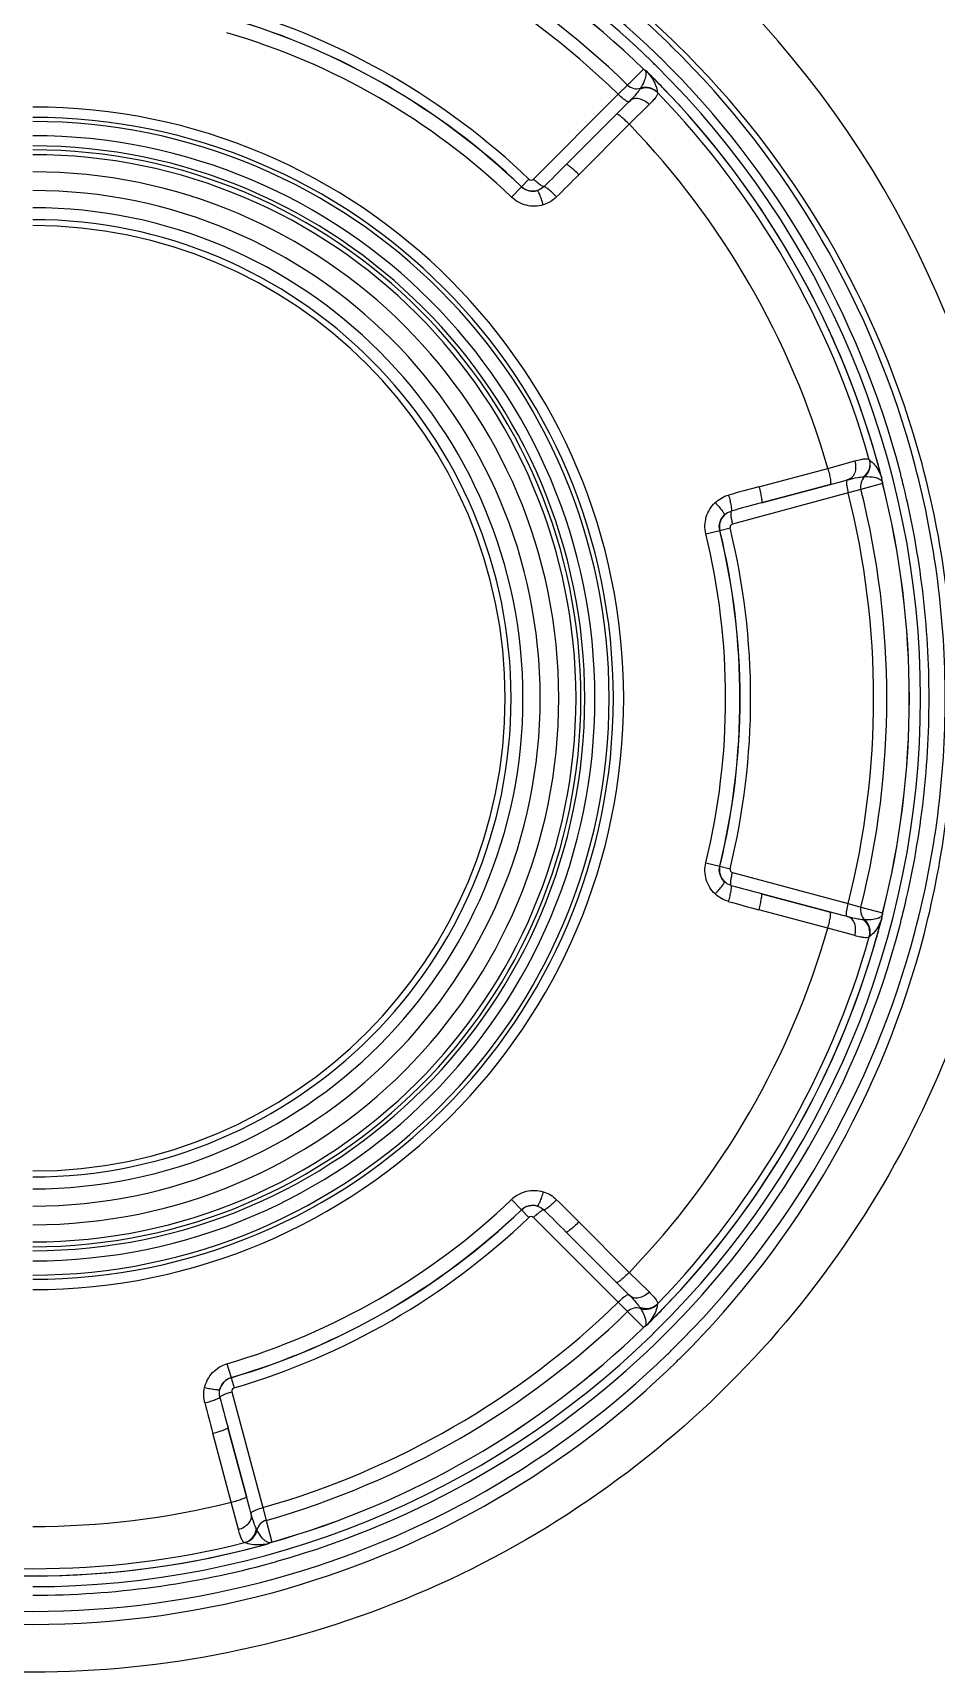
# Model space of a CAD drawing. Header units: millimetres. Extents: x -1584 to 3730, y -1918 to 2655.
# Drawn here: x 495.6 to 523.5, y -131.1 to -80.4 of the extents above; entities that cross this region are included whole.
import ezdxf

# ---------------------------------------------------------------- set-up
doc = ezdxf.new("R2010")
doc.units = ezdxf.units.MM
doc.header["$LTSCALE"] = 65.395
doc.layers.add('GEOM', color=7, linetype='CONTINUOUS')

msp = doc.modelspace()

# ---------------------------------------------------------------- linework, layer by layer
at = {"layer": 'GEOM', "linetype": 'Continuous'}
for p, q in [((513.981, -81.971), (514.473, -81.478)), ((514.473, -81.478), (514.474, -81.478)), ((514.508, -81.507), (514.474, -81.478)), ((514.53, -81.523), (514.508, -81.507)), ((514.53, -81.524), (514.53, -81.523)), ((514.603, -81.583), (514.604, -81.583)), ((513.689, -82.256), (513.981, -81.971)), ((511.065, -84.88), (513.689, -82.256)), ((513.925, -82.583), (513.641, -82.868)), ((514.022, -82.486), (513.925, -82.583)), ((514.045, -82.464), (514.022, -82.486)), ((514.022, -82.486), (514.045, -82.464)), ((514.65, -82.575), (514.034, -83.183)), ((513.641, -82.868), (512.078, -84.43)), ((512.078, -84.43), (513.641, -82.868)), ((514.034, -83.183), (512.472, -84.746)), ((510.389, -85.442), (510.696, -85.122)), ((510.696, -85.122), (510.699, -85.118)), ((510.699, -85.118), (510.925, -84.882)), ((518.049, -94.405), (520.183, -93.833)), ((520.183, -93.833), (521.018, -93.604)), ((518.125, -94.903), (520.26, -94.331)), ((520.26, -94.331), (518.125, -94.903)), ((520.26, -94.331), (520.648, -94.227)), ((520.648, -94.227), (520.781, -94.192)), ((520.781, -94.192), (520.811, -94.184)), ((520.811, -94.184), (520.781, -94.192)), ((521.879, -94.306), (521.206, -94.486)), ((521.869, -94.234), (521.853, -94.14)), ((521.853, -94.14), (521.853, -94.14)), ((521.868, -94.234), (521.869, -94.234)), ((521.879, -94.306), (521.88, -94.305)), ((520.813, -94.596), (517.229, -95.556)), ((521.206, -94.486), (520.813, -94.596)), ((516.404, -95.86), (516.835, -95.755)), ((516.84, -95.754), (516.835, -95.755)), ((516.84, -95.754), (517.157, -95.676)), ((516.404, -106.04), (516.835, -106.145)), ((516.835, -106.145), (516.84, -106.146)), ((516.84, -106.146), (517.157, -106.224)), ((517.229, -106.344), (520.813, -107.304)), ((520.26, -107.569), (518.125, -106.997)), ((518.125, -106.997), (520.26, -107.569)), ((520.183, -108.067), (518.049, -107.495)), ((520.813, -107.304), (521.206, -107.414)), ((521.206, -107.414), (521.879, -107.594)), ((521.018, -108.296), (520.183, -108.067)), ((520.648, -107.673), (520.26, -107.569)), ((520.781, -107.708), (520.648, -107.673)), ((520.811, -107.716), (520.781, -107.708)), ((520.781, -107.708), (520.811, -107.716)), ((521.853, -107.76), (521.853, -107.76)), ((521.868, -107.666), (521.869, -107.666)), ((521.879, -107.594), (521.88, -107.595)), ((510.389, -116.458), (510.696, -116.778)), ((510.699, -116.782), (510.696, -116.778)), ((510.699, -116.782), (510.925, -117.018)), ((513.689, -119.644), (511.065, -117.02)), ((512.472, -117.154), (514.034, -118.717)), ((512.078, -117.47), (513.641, -119.032)), ((513.641, -119.032), (512.078, -117.47)), ((514.034, -118.717), (514.65, -119.325)), ((513.641, -119.032), (513.925, -119.317)), ((513.981, -119.929), (513.689, -119.644)), ((513.925, -119.317), (514.022, -119.414)), ((514.022, -119.414), (514.045, -119.436)), ((514.045, -119.436), (514.022, -119.414)), ((514.473, -120.422), (513.981, -119.929)), ((514.473, -120.422), (514.474, -120.422)), ((514.53, -120.377), (514.604, -120.317)), ((514.53, -120.376), (514.53, -120.377)), ((514.603, -120.317), (514.604, -120.317)), ((501.574, -121.547), (501.698, -121.973)), ((501.698, -121.973), (501.699, -121.978)), ((501.699, -121.978), (501.791, -122.291)), ((501.723, -122.414), (502.683, -125.998)), ((501.708, -125.834), (501.136, -123.699)), ((502.177, -125.651), (501.605, -123.516)), ((501.605, -123.516), (502.177, -125.651)), ((501.926, -126.671), (501.708, -125.834)), ((502.281, -126.039), (502.177, -125.651)), ((502.325, -126.203), (502.281, -126.039)), ((502.317, -126.172), (502.325, -126.203)), ((502.683, -125.998), (502.784, -126.394)), ((502.784, -126.394), (502.965, -127.066)), ((502.809, -127.127), (502.809, -127.127)), ((502.897, -127.092), (502.897, -127.093)), ((502.965, -127.066), (502.965, -127.067))]:
    msp.add_line(p, q, dxfattribs=at)
for points in [[(514.604, -81.583), (514.594, -81.574), (514.53, -81.523)], [(521.88, -94.305), (521.871, -94.261), (521.869, -94.234)], [(521.853, -107.76), (521.857, -107.747), (521.869, -107.666)], [(521.869, -107.666), (521.871, -107.639), (521.88, -107.595)], [(514.474, -120.422), (514.508, -120.393), (514.53, -120.377)], [(502.809, -127.127), (502.822, -127.123), (502.897, -127.093)], [(502.897, -127.093), (502.922, -127.082), (502.965, -127.067)]]:
    msp.add_lwpolyline(points, dxfattribs=at)
for centre, radius, start, end in [((495.559, -100.575), 30.517, 0.2679, 86.7124), ((495.559, -100.95), 27.493, 45.8223, 90), ((495.559, -100.95), 27.493, 45.8223, 90), ((495.559, -100.95), 28.259, 45.9302, 74.5792), ((495.558, -101.094), 28.519, 46.0162, 74.123), ((495.559, -100.95), 27.759, 45.8718, 74.1981), ((495.559, -100.95), 27.147, 45.8321, 74.1679), ((495.559, -100.95), 27.146, 45.8321, 74.1679), ((495.559, -100.95), 26.45, 45.8536, 74.1464), ((495.559, -100.95), 26.042, 45.8776, 74.1224), ((495.559, -100.95), 22.233, 46.2787, 73.7213), ((495.559, -100.95), 21.901, 46.279, 73.721), ((495.559, -100.95), 21.906, 46.2787, 73.7213), ((495.559, -100.95), 21.457, 46.279, 73.721), ((495.559, -100.95), 28.259, 45.5905, 45.9302), ((495.521, -101.131), 28.571, 45.6786, 46.0149), ((495.559, -100.95), 27.759, 45.525, 45.8718), ((495.559, -100.95), 27.759, 14.6359, 45.525), ((495.559, -100.95), 28.259, 14.7592, 45.5905), ((495.555, -101.095), 28.522, 15.0315, 45.6772), ((514.75, -81.193), 0.398, 225.8343, 231.0595), ((514.751, -81.192), 0.398, 231.0618, 236.3017), ((514.263, -81.931), 0.487, 54.8675, 56.8432), ((514.263, -81.932), 0.487, 48.5567, 54.866), ((514.264, -81.931), 0.486, 45.6716, 48.5538), ((495.559, -100.95), 27.162, 14.5194, 45.4806), ((513.298, -82.7), 1.718, 37.2588, 40.5623), ((495.559, -100.95), 27.162, 44.1078, 45.4806), ((495.559, -100.95), 27.493, 45.4752, 45.8223), ((495.559, -100.95), 27.493, 45.4752, 45.8223), ((495.559, -100.95), 27.493, 314.5248, 45.4752), ((495.559, -100.95), 27.493, 314.5248, 45.4752), ((514.259, -81.684), 0.4, 225.8206, 288.0736), ((514.54, -82.539), 0.5, 44.1501, 108.1903), ((495.559, -100.95), 27.162, 15.8922, 44.1078), ((495.559, -100.95), 18.3, 270, 90), ((495.559, -100.95), 26.94, 15.9106, 44.0894), ((495.559, -100.95), 17.98, 270, 90), ((495.559, -100.95), 17.85, 270, 90), ((495.559, -100.95), 25.632, 16.1201, 43.8799), ((495.559, -100.95), 17.411, 270, 90), ((495.559, -100.95), 17.096, 270, 90), ((495.559, -100.95), 16.974, 270, 90), ((495.559, -100.95), 16.824, 270, 90), ((495.559, -100.95), 16.292, 270, 90), ((248.156, 179.491), 373.242, 314.85168, 315.00012), ((495.559, -100.95), 15.714, 270, 90), ((511.045, -84.757), 0.5, 226.287, 286.5433), ((393.638, 34.077), 168.049, 314.67055, 315.00269), ((495.559, -100.95), 15.182, 270, 90), ((495.559, -100.95), 14.813, 270, 90), ((495.559, -100.95), 14.63, 270, 90), ((520.993, -93.717), 0.5, 311.8199, 15.8518), ((495.559, -100.95), 27.162, 14.5194, 15.8922), ((495.559, -100.95), 28.259, 0, 14.7592), ((495.426, -101.11), 28.65, 0.3204, 14.9936), ((521.594, -94.388), 0.4, 131.9219, 194.1789), ((521.382, -94.261), 0.487, 8.5193, 14.3266), ((521.382, -94.261), 0.487, 4.6203, 8.5165), ((521.706, -94.36), 0.205, 38.0475, 39.075), ((521.381, -94.261), 0.487, 3.1566, 4.6205), ((522.266, -94.208), 0.399, 183.7044, 194.1547), ((495.559, -100.95), 27.146, 345.8321, 14.1679), ((495.559, -100.95), 27.147, 345.8321, 14.1679), ((495.559, -100.95), 27.759, 14.3007, 14.6359), ((495.559, -100.95), 27.759, 13.7136, 14.3007), ((495.559, -100.95), 27.759, 0, 13.7136), ((561.534, -256.724), 168.043, 104.99731, 105.32945), ((495.559, -100.95), 26.042, 345.8776, 14.1224), ((495.559, -100.95), 26.45, 345.8536, 14.1464), ((517.325, -95.635), 0.5, 133.4567, 193.713), ((614.729, -455.436), 373.251, 104.99988, 105.14832), ((495.559, -100.95), 21.457, 346.279, 13.721), ((495.559, -100.95), 21.901, 346.279, 13.721), ((495.559, -100.95), 21.906, 346.2787, 13.7213), ((495.559, -100.95), 22.233, 346.2787, 13.7213), ((495.559, -100.95), 27.759, 346.2846, 360), ((495.559, -100.95), 28.259, 345.2408, 360), ((495.427, -101.077), 28.649, 345.5702, 0.2533), ((517.325, -106.265), 0.5, 166.287, 226.5433), ((614.727, 253.528), 373.242, 254.85168, 255.00012), ((561.535, 54.83), 168.049, 254.67055, 255.00269), ((521.594, -107.512), 0.4, 165.8206, 228.0736), ((495.559, -100.95), 27.759, 345.6992, 346.2846), ((495.559, -100.95), 25.632, 316.1201, 343.8799), ((495.559, -100.95), 27.162, 314.5194, 345.4806), ((495.559, -100.95), 27.759, 314.4749, 345.364), ((520.993, -108.183), 0.5, 344.1501, 48.1903), ((495.559, -100.95), 27.162, 344.1078, 345.4806), ((521.601, -107.404), 0.378, 297.7151, 300.6371), ((521.382, -107.639), 0.486, 345.6716, 348.5535), ((521.381, -107.639), 0.487, 348.5565, 354.8661), ((521.706, -107.539), 0.206, 320.5323, 321.9506), ((521.381, -107.639), 0.487, 354.8675, 356.8432), ((522.266, -107.692), 0.399, 165.8461, 176.2948), ((495.559, -100.95), 27.759, 345.364, 345.6992), ((495.559, -100.95), 26.94, 315.9106, 344.0894), ((495.559, -100.95), 27.162, 315.8922, 344.1078), ((495.559, -100.95), 28.259, 314.4095, 345.2408), ((495.555, -101.09), 28.522, 314.7391, 345.5325), ((495.559, -100.95), 21.457, 286.279, 313.721), ((511.045, -117.143), 0.5, 73.4567, 133.713), ((393.642, -235.973), 168.043, 44.99731, 45.32945), ((495.559, -100.95), 21.901, 286.279, 313.721), ((495.559, -100.95), 21.906, 286.2787, 313.7213), ((495.559, -100.95), 22.233, 286.2787, 313.7213), ((248.149, -381.398), 373.251, 44.99988, 45.14832), ((495.559, -100.95), 26.042, 285.8776, 314.1224), ((514.54, -119.361), 0.5, 251.8199, 315.8518), ((495.559, -100.95), 26.45, 285.8536, 314.1464), ((514.259, -120.216), 0.4, 71.9219, 134.1789), ((495.559, -100.95), 27.162, 314.5194, 315.8922), ((495.559, -100.95), 27.493, 270, 314.1777), ((495.559, -100.95), 27.493, 270, 314.1777), ((495.559, -100.95), 27.147, 285.8321, 314.1679), ((495.559, -100.95), 27.146, 285.8321, 314.1679), ((514.751, -120.708), 0.399, 123.7044, 134.1547), ((514.263, -119.969), 0.487, 303.1566, 304.6205), ((514.339, -120.3), 0.205, 338.0477, 339.0748), ((514.263, -119.969), 0.487, 304.6203, 308.5165), ((514.263, -119.969), 0.487, 308.5193, 314.3266), ((495.559, -100.95), 27.493, 314.1777, 314.5248), ((495.559, -100.95), 27.493, 314.1777, 314.5248), ((495.559, -100.95), 27.759, 314.1282, 314.4749), ((495.559, -100.95), 28.259, 285.4208, 314.0698), ((495.559, -100.95), 27.759, 285.8018, 314.1282), ((495.559, -100.95), 28.259, 314.0698, 314.4095), ((495.558, -101.092), 28.519, 286.0696, 314.4003), ((495.52, -101.054), 28.572, 314.4014, 314.7374), ((501.839, -122.458), 0.5, 106.287, 166.5434), ((663.456, -80.198), 168.049, 194.67055, 195.00269), ((862.129, -26.913), 373.242, 194.85168, 195.00012), ((495.559, -100.95), 25.632, 270, 283.8799), ((502.013, -126.593), 0.5, 284.1501, 348.1903), ((502.893, -126.778), 0.4, 105.8206, 168.0736), ((495.559, -100.95), 27.162, 254.5194, 285.4806), ((495.559, -100.95), 27.162, 255.8922, 284.1078), ((495.559, -100.95), 26.94, 255.9106, 284.0894), ((495.559, -100.95), 27.162, 284.1078, 285.4806), ((502.677, -126.658), 0.486, 285.6716, 288.5537), ((502.677, -126.658), 0.487, 288.5567, 294.866), ((502.677, -126.658), 0.487, 294.8675, 296.8432), ((502.926, -126.889), 0.206, 260.452, 261.9505), ((503.074, -127.45), 0.399, 105.8461, 116.2948), ((495.559, -100.95), 27.759, 270, 285.4569), ((495.559, -100.95), 27.759, 285.4569, 285.8018), ((495.559, -100.95), 28.259, 254.5792, 285.4208), ((495.559, -101.097), 28.514, 253.9297, 286.0707)]:
    msp.add_arc(centre, radius, start, end, dxfattribs=at)
for points, knots in [([(514.546, -81.656), (514.545, -81.665), (514.541, -81.7), (514.534, -81.734), (514.527, -81.759)], [0, 0, 0, 0, 0.263094, 1, 1, 1, 1]), ([(514.538, -81.551), (514.539, -81.555), (514.543, -81.57), (514.545, -81.585), (514.546, -81.596)], [0, 0, 0, 0, 0.273346, 1, 1, 1, 1]), ([(514.546, -81.596), (514.546, -81.601), (514.548, -81.621), (514.547, -81.641), (514.546, -81.656)], [0, 0, 0, 0, 0.26621, 1, 1, 1, 1]), ([(514.666, -81.66), (514.744, -81.763), (514.847, -81.933), (514.895, -82.126), (514.898, -82.191)], [0, 0, 0, 0, 0.664893, 1, 1, 1, 1]), ([(514.361, -82.097), (514.328, -82.148), (514.226, -82.274), (514.116, -82.393), (514.045, -82.464)], [0, 0, 0, 0, 0.375633, 1, 1, 1, 1]), ([(514.908, -82.206), (514.841, -82.137), (514.658, -82.037), (514.451, -82.059), (514.361, -82.097)], [0, 0, 0, 0, 0.498106, 1, 1, 1, 1]), ([(514.384, -82.064), (514.383, -82.065), (514.375, -82.076), (514.368, -82.087), (514.361, -82.097)], [0, 0, 0, 0, 0.119525, 1, 1, 1, 1]), ([(514.527, -81.759), (514.519, -81.787), (514.483, -81.894), (514.428, -81.994), (514.384, -82.064)], [0, 0, 0, 0, 0.261991, 1, 1, 1, 1]), ([(514.898, -82.191), (514.898, -82.192), (514.901, -82.197), (514.905, -82.202), (514.908, -82.206)], [0, 0, 0, 0, 0.116284, 1, 1, 1, 1]), ([(513.903, -82.44), (513.887, -82.429), (513.811, -82.372), (513.741, -82.308), (513.689, -82.256)], [0, 0, 0, 0, 0.215715, 1, 1, 1, 1]), ([(514.022, -82.486), (514.013, -82.496), (513.959, -82.478), (513.928, -82.457), (513.903, -82.44)], [0, 0, 0, 0, 0.314915, 1, 1, 1, 1]), ([(514.65, -82.575), (514.605, -82.529), (514.504, -82.45), (514.336, -82.385), (514.171, -82.382), (514.078, -82.431), (514.045, -82.464)], [0, 0, 0, 0, 0.28904, 0.557234, 0.792097, 1, 1, 1, 1]), ([(514.908, -82.206), (514.917, -82.219), (514.904, -82.271), (514.857, -82.345), (514.769, -82.455), (514.694, -82.532), (514.65, -82.575)], [0, 0, 0, 0, 0.099683, 0.297656, 0.599981, 1, 1, 1, 1]), ([(514.034, -83.183), (513.989, -83.138), (513.904, -83.056), (513.799, -82.964), (513.727, -82.908), (513.687, -82.882), (513.662, -82.868), (513.644, -82.864), (513.641, -82.868)], [0, 0, 0, 0, 0.376116, 0.695926, 0.819239, 0.912115, 0.971628, 1, 1, 1, 1]), ([(512.472, -84.746), (512.427, -84.7), (512.341, -84.619), (512.236, -84.527), (512.165, -84.471), (512.125, -84.444), (512.1, -84.43), (512.082, -84.427), (512.078, -84.43)], [0, 0, 0, 0, 0.376103, 0.695917, 0.819234, 0.912114, 0.971629, 1, 1, 1, 1]), ([(511.187, -85.236), (511.104, -85.261), (510.921, -85.27), (510.759, -85.182), (510.696, -85.122)], [0, 0, 0, 0, 0.495921, 1, 1, 1, 1]), ([(510.925, -84.882), (510.943, -84.9), (510.996, -84.921), (511.047, -84.897), (511.065, -84.88)], [0, 0, 0, 0, 0.502184, 1, 1, 1, 1]), ([(511.394, -85.113), (511.388, -85.115), (511.371, -85.114), (511.329, -85.097), (511.26, -85.051), (511.166, -84.976), (511.1, -84.914), (511.065, -84.88)], [0, 0, 0, 0, 0.044984, 0.115733, 0.337115, 0.644949, 1, 1, 1, 1]), ([(511.369, -85.677), (511.351, -85.619), (511.317, -85.514), (511.272, -85.391), (511.238, -85.313), (511.218, -85.273), (511.203, -85.249), (511.192, -85.236), (511.187, -85.236)], [0, 0, 0, 0, 0.374731, 0.691497, 0.814316, 0.907968, 0.969619, 1, 1, 1, 1]), ([(511.781, -85.432), (511.738, -85.389), (511.657, -85.31), (511.557, -85.22), (511.486, -85.164), (511.446, -85.136), (511.418, -85.119), (511.4, -85.112), (511.394, -85.113)], [0, 0, 0, 0, 0.361258, 0.673603, 0.797796, 0.895144, 0.962629, 1, 1, 1, 1]), ([(511.369, -85.677), (511.203, -85.727), (510.836, -85.739), (510.515, -85.563), (510.389, -85.442)], [0, 0, 0, 0, 0.499381, 1, 1, 1, 1]), ([(520.183, -93.833), (520.2, -93.895), (520.228, -94.01), (520.255, -94.147), (520.268, -94.236), (520.27, -94.284), (520.27, -94.313), (520.264, -94.33), (520.26, -94.331)], [0, 0, 0, 0, 0.376105, 0.695911, 0.819225, 0.912105, 0.971623, 1, 1, 1, 1]), ([(521.018, -93.604), (521.035, -93.666), (521.053, -93.792), (521.025, -93.971), (520.946, -94.115), (520.856, -94.172), (520.811, -94.184)], [0, 0, 0, 0, 0.28904, 0.557235, 0.792098, 1, 1, 1, 1]), ([(521.018, -93.604), (521.077, -93.587), (521.181, -93.561), (521.32, -93.539), (521.408, -93.536), (521.46, -93.551), (521.466, -93.565)], [0, 0, 0, 0, 0.400011, 0.702339, 0.900289, 1, 1, 1, 1]), ([(521.466, -93.565), (521.493, -93.658), (521.488, -93.866), (521.365, -94.034), (521.287, -94.093)], [0, 0, 0, 0, 0.498105, 1, 1, 1, 1]), ([(521.466, -93.565), (521.467, -93.567), (521.47, -93.572), (521.471, -93.579), (521.474, -93.581)], [0, 0, 0, 0, 0.372708, 1, 1, 1, 1]), ([(521.474, -93.581), (521.533, -93.619), (521.698, -93.782), (521.801, -93.991), (521.853, -94.14)], [0, 0, 0, 0, 0.30698, 1, 1, 1, 1]), ([(520.781, -94.192), (520.767, -94.195), (520.756, -94.25), (520.759, -94.288), (520.761, -94.318)], [0, 0, 0, 0, 0.314912, 1, 1, 1, 1]), ([(520.761, -94.318), (520.763, -94.338), (520.774, -94.432), (520.794, -94.524), (520.813, -94.596)], [0, 0, 0, 0, 0.215714, 1, 1, 1, 1]), ([(520.811, -94.184), (520.909, -94.157), (521.066, -94.122), (521.226, -94.096), (521.287, -94.093)], [0, 0, 0, 0, 0.62438, 1, 1, 1, 1]), ([(521.287, -94.093), (521.292, -94.093), (521.305, -94.092), (521.319, -94.091), (521.327, -94.09)], [0, 0, 0, 0, 0.375999, 1, 1, 1, 1]), ([(521.327, -94.09), (521.356, -94.089), (521.475, -94.087), (521.597, -94.099), (521.684, -94.124)], [0, 0, 0, 0, 0.240834, 1, 1, 1, 1]), ([(521.684, -94.124), (521.698, -94.129), (521.765, -94.151), (521.83, -94.188), (521.865, -94.231)], [0, 0, 0, 0, 0.210688, 1, 1, 1, 1]), ([(517.108, -94.66), (517.125, -94.718), (517.152, -94.828), (517.18, -94.96), (517.193, -95.049), (517.198, -95.098), (517.198, -95.131), (517.195, -95.15), (517.191, -95.155)], [0, 0, 0, 0, 0.361263, 0.67361, 0.797803, 0.89515, 0.962633, 1, 1, 1, 1]), ([(518.049, -94.405), (518.065, -94.467), (518.094, -94.581), (518.121, -94.718), (518.133, -94.808), (518.136, -94.856), (518.136, -94.885), (518.13, -94.902), (518.125, -94.903)], [0, 0, 0, 0, 0.376103, 0.695917, 0.819234, 0.912114, 0.971629, 1, 1, 1, 1]), ([(516.404, -95.86), (516.363, -95.691), (516.371, -95.325), (516.565, -95.014), (516.691, -94.895)], [0, 0, 0, 0, 0.500619, 1, 1, 1, 1]), ([(516.691, -94.895), (516.732, -94.938), (516.806, -95.021), (516.89, -95.121), (516.94, -95.189), (516.965, -95.227), (516.979, -95.252), (516.984, -95.268), (516.982, -95.272)], [0, 0, 0, 0, 0.374738, 0.691503, 0.81432, 0.907969, 0.969618, 1, 1, 1, 1]), ([(516.835, -95.755), (516.814, -95.67), (516.82, -95.486), (516.918, -95.331), (516.982, -95.273)], [0, 0, 0, 0, 0.50408, 1, 1, 1, 1]), ([(517.191, -95.155), (517.187, -95.159), (517.18, -95.174), (517.173, -95.219), (517.178, -95.302), (517.196, -95.421), (517.217, -95.509), (517.229, -95.556)], [0, 0, 0, 0, 0.044983, 0.115731, 0.33711, 0.644943, 1, 1, 1, 1]), ([(517.229, -95.556), (517.205, -95.563), (517.159, -95.596), (517.151, -95.652), (517.157, -95.676)], [0, 0, 0, 0, 0.497816, 1, 1, 1, 1]), ([(526.075, -100.432), (526.093, -104.353), (524.576, -112.318), (517.91, -122.506), (507.73, -129.45), (495.559, -131.918), (483.387, -129.45), (473.207, -122.506), (466.542, -112.318), (465.024, -104.353), (465.042, -100.432)], [0, 0, 0, 0, 0.123101, 0.247266, 0.373034, 0.5, 0.626966, 0.752734, 0.876898, 1, 1, 1, 1]), ([(516.691, -107.005), (516.565, -106.886), (516.371, -106.575), (516.363, -106.209), (516.404, -106.04)], [0, 0, 0, 0, 0.499381, 1, 1, 1, 1]), ([(516.982, -106.627), (516.918, -106.569), (516.82, -106.414), (516.814, -106.23), (516.835, -106.145)], [0, 0, 0, 0, 0.495921, 1, 1, 1, 1]), ([(517.157, -106.224), (517.151, -106.248), (517.159, -106.304), (517.205, -106.337), (517.229, -106.344)], [0, 0, 0, 0, 0.502184, 1, 1, 1, 1]), ([(517.191, -106.745), (517.187, -106.741), (517.18, -106.726), (517.173, -106.681), (517.178, -106.598), (517.196, -106.479), (517.217, -106.391), (517.229, -106.344)], [0, 0, 0, 0, 0.044984, 0.115733, 0.337115, 0.644949, 1, 1, 1, 1]), ([(516.691, -107.005), (516.732, -106.962), (516.806, -106.879), (516.89, -106.779), (516.94, -106.711), (516.965, -106.673), (516.979, -106.648), (516.984, -106.632), (516.982, -106.627)], [0, 0, 0, 0, 0.374731, 0.691497, 0.814316, 0.907968, 0.969619, 1, 1, 1, 1]), ([(517.108, -107.24), (517.125, -107.182), (517.152, -107.072), (517.18, -106.94), (517.193, -106.851), (517.198, -106.802), (517.198, -106.769), (517.195, -106.75), (517.191, -106.745)], [0, 0, 0, 0, 0.361258, 0.673603, 0.797796, 0.895144, 0.962629, 1, 1, 1, 1]), ([(518.049, -107.495), (518.065, -107.433), (518.094, -107.319), (518.121, -107.182), (518.133, -107.092), (518.136, -107.044), (518.136, -107.015), (518.13, -106.998), (518.125, -106.997)], [0, 0, 0, 0, 0.376103, 0.695917, 0.819234, 0.912114, 0.971629, 1, 1, 1, 1]), ([(520.761, -107.582), (520.763, -107.562), (520.774, -107.468), (520.794, -107.376), (520.813, -107.304)], [0, 0, 0, 0, 0.215715, 1, 1, 1, 1]), ([(520.183, -108.067), (520.2, -108.005), (520.228, -107.89), (520.255, -107.753), (520.268, -107.664), (520.27, -107.616), (520.27, -107.587), (520.264, -107.57), (520.26, -107.569)], [0, 0, 0, 0, 0.376116, 0.695926, 0.819239, 0.912115, 0.971628, 1, 1, 1, 1]), ([(520.781, -107.708), (520.767, -107.705), (520.756, -107.65), (520.759, -107.612), (520.761, -107.582)], [0, 0, 0, 0, 0.314915, 1, 1, 1, 1]), ([(521.287, -107.807), (521.226, -107.804), (521.066, -107.778), (520.909, -107.742), (520.811, -107.716)], [0, 0, 0, 0, 0.375633, 1, 1, 1, 1]), ([(521.018, -108.296), (521.035, -108.234), (521.053, -108.108), (521.025, -107.929), (520.946, -107.785), (520.856, -107.728), (520.811, -107.716)], [0, 0, 0, 0, 0.28904, 0.557234, 0.792097, 1, 1, 1, 1]), ([(521.327, -107.81), (521.325, -107.81), (521.312, -107.809), (521.299, -107.808), (521.287, -107.807)], [0, 0, 0, 0, 0.119525, 1, 1, 1, 1]), ([(521.466, -108.335), (521.493, -108.242), (521.488, -108.034), (521.365, -107.866), (521.287, -107.807)], [0, 0, 0, 0, 0.498106, 1, 1, 1, 1]), ([(521.677, -107.778), (521.647, -107.786), (521.532, -107.81), (521.413, -107.814), (521.327, -107.81)], [0, 0, 0, 0, 0.263224, 1, 1, 1, 1]), ([(521.853, -107.76), (521.801, -107.909), (521.698, -108.118), (521.533, -108.281), (521.474, -108.319)], [0, 0, 0, 0, 0.693021, 1, 1, 1, 1]), ([(521.776, -107.739), (521.768, -107.743), (521.736, -107.759), (521.702, -107.77), (521.677, -107.778)], [0, 0, 0, 0, 0.265449, 1, 1, 1, 1]), ([(521.865, -107.67), (521.859, -107.677), (521.837, -107.7), (521.812, -107.718), (521.793, -107.729)], [0, 0, 0, 0, 0.302924, 1, 1, 1, 1]), ([(521.466, -108.335), (521.46, -108.349), (521.408, -108.364), (521.32, -108.361), (521.181, -108.339), (521.077, -108.313), (521.018, -108.296)], [0, 0, 0, 0, 0.099683, 0.297656, 0.599981, 1, 1, 1, 1]), ([(521.474, -108.319), (521.474, -108.319), (521.471, -108.325), (521.468, -108.33), (521.466, -108.335)], [0, 0, 0, 0, 0.116284, 1, 1, 1, 1]), ([(510.389, -116.458), (510.515, -116.337), (510.836, -116.161), (511.203, -116.174), (511.369, -116.223)], [0, 0, 0, 0, 0.500619, 1, 1, 1, 1]), ([(510.696, -116.778), (510.759, -116.718), (510.921, -116.63), (511.104, -116.639), (511.187, -116.664)], [0, 0, 0, 0, 0.50408, 1, 1, 1, 1]), ([(511.369, -116.223), (511.351, -116.281), (511.317, -116.386), (511.272, -116.509), (511.238, -116.587), (511.218, -116.627), (511.203, -116.651), (511.192, -116.664), (511.187, -116.664)], [0, 0, 0, 0, 0.374738, 0.691503, 0.81432, 0.907969, 0.969618, 1, 1, 1, 1]), ([(511.781, -116.468), (511.738, -116.511), (511.657, -116.59), (511.557, -116.68), (511.486, -116.736), (511.446, -116.764), (511.418, -116.781), (511.4, -116.788), (511.394, -116.787)], [0, 0, 0, 0, 0.361263, 0.67361, 0.797803, 0.89515, 0.962633, 1, 1, 1, 1]), ([(511.065, -117.02), (511.047, -117.003), (510.996, -116.979), (510.943, -117), (510.925, -117.018)], [0, 0, 0, 0, 0.497816, 1, 1, 1, 1]), ([(511.394, -116.787), (511.388, -116.785), (511.371, -116.786), (511.329, -116.803), (511.26, -116.849), (511.166, -116.924), (511.1, -116.986), (511.065, -117.02)], [0, 0, 0, 0, 0.044983, 0.115731, 0.33711, 0.644943, 1, 1, 1, 1]), ([(512.472, -117.154), (512.427, -117.2), (512.341, -117.281), (512.236, -117.373), (512.165, -117.429), (512.125, -117.456), (512.1, -117.47), (512.082, -117.473), (512.078, -117.47)], [0, 0, 0, 0, 0.376103, 0.695917, 0.819234, 0.912114, 0.971629, 1, 1, 1, 1]), ([(514.034, -118.717), (513.989, -118.762), (513.904, -118.844), (513.799, -118.936), (513.727, -118.992), (513.687, -119.018), (513.662, -119.032), (513.644, -119.036), (513.641, -119.032)], [0, 0, 0, 0, 0.376105, 0.695911, 0.819225, 0.912105, 0.971623, 1, 1, 1, 1]), ([(513.903, -119.46), (513.887, -119.471), (513.811, -119.528), (513.741, -119.592), (513.689, -119.644)], [0, 0, 0, 0, 0.215714, 1, 1, 1, 1]), ([(514.022, -119.414), (514.013, -119.404), (513.959, -119.422), (513.928, -119.443), (513.903, -119.46)], [0, 0, 0, 0, 0.314912, 1, 1, 1, 1]), ([(514.65, -119.325), (514.605, -119.371), (514.504, -119.45), (514.336, -119.515), (514.171, -119.518), (514.078, -119.469), (514.045, -119.436)], [0, 0, 0, 0, 0.28904, 0.557235, 0.792098, 1, 1, 1, 1]), ([(514.045, -119.436), (514.116, -119.507), (514.226, -119.626), (514.328, -119.752), (514.361, -119.803)], [0, 0, 0, 0, 0.62438, 1, 1, 1, 1]), ([(514.908, -119.694), (514.841, -119.763), (514.658, -119.863), (514.451, -119.841), (514.361, -119.803)], [0, 0, 0, 0, 0.498105, 1, 1, 1, 1]), ([(514.898, -119.709), (514.895, -119.779), (514.836, -120.003), (514.706, -120.197), (514.603, -120.317)], [0, 0, 0, 0, 0.30698, 1, 1, 1, 1]), ([(514.65, -119.325), (514.694, -119.368), (514.769, -119.445), (514.857, -119.555), (514.904, -119.629), (514.917, -119.681), (514.908, -119.694)], [0, 0, 0, 0, 0.400011, 0.702339, 0.900289, 1, 1, 1, 1]), ([(514.908, -119.694), (514.907, -119.696), (514.904, -119.701), (514.899, -119.705), (514.898, -119.709)], [0, 0, 0, 0, 0.372708, 1, 1, 1, 1]), ([(514.361, -119.803), (514.364, -119.807), (514.371, -119.818), (514.379, -119.829), (514.384, -119.836)], [0, 0, 0, 0, 0.375999, 1, 1, 1, 1]), ([(514.384, -119.836), (514.398, -119.859), (514.457, -119.956), (514.505, -120.061), (514.528, -120.144)], [0, 0, 0, 0, 0.24169, 1, 1, 1, 1]), ([(514.528, -120.144), (514.532, -120.16), (514.549, -120.234), (514.553, -120.316), (514.531, -120.373)], [0, 0, 0, 0, 0.211204, 1, 1, 1, 1]), ([(500.881, -122.279), (500.921, -122.11), (501.093, -121.786), (501.406, -121.596), (501.574, -121.547)], [0, 0, 0, 0, 0.49938, 1, 1, 1, 1]), ([(500.881, -122.279), (500.939, -122.292), (501.047, -122.315), (501.176, -122.337), (501.261, -122.347), (501.306, -122.35), (501.334, -122.349), (501.351, -122.346), (501.353, -122.342)], [0, 0, 0, 0, 0.374731, 0.691497, 0.814316, 0.907968, 0.969619, 1, 1, 1, 1]), ([(501.353, -122.341), (501.373, -122.257), (501.457, -122.095), (501.614, -121.998), (501.698, -121.973)], [0, 0, 0, 0, 0.495921, 1, 1, 1, 1]), ([(500.886, -122.758), (500.945, -122.742), (501.054, -122.711), (501.182, -122.669), (501.266, -122.636), (501.31, -122.616), (501.339, -122.6), (501.354, -122.588), (501.356, -122.582)], [0, 0, 0, 0, 0.361257, 0.673602, 0.797796, 0.895144, 0.962629, 1, 1, 1, 1]), ([(501.356, -122.582), (501.357, -122.576), (501.367, -122.562), (501.403, -122.534), (501.477, -122.497), (501.589, -122.453), (501.676, -122.427), (501.723, -122.414)], [0, 0, 0, 0, 0.044984, 0.115733, 0.337115, 0.644949, 1, 1, 1, 1]), ([(501.791, -122.291), (501.766, -122.298), (501.722, -122.334), (501.716, -122.39), (501.723, -122.414)], [0, 0, 0, 0, 0.502184, 1, 1, 1, 1]), ([(501.136, -123.699), (501.197, -123.683), (501.311, -123.65), (501.443, -123.605), (501.527, -123.571), (501.57, -123.549), (501.595, -123.535), (501.607, -123.521), (501.605, -123.516)], [0, 0, 0, 0, 0.376103, 0.695917, 0.819234, 0.912114, 0.971629, 1, 1, 1, 1]), ([(501.708, -125.834), (501.769, -125.817), (501.883, -125.784), (502.015, -125.739), (502.099, -125.705), (502.142, -125.684), (502.166, -125.669), (502.179, -125.656), (502.177, -125.651)], [0, 0, 0, 0, 0.376116, 0.695926, 0.819239, 0.912115, 0.971628, 1, 1, 1, 1]), ([(501.926, -126.671), (501.989, -126.655), (502.107, -126.607), (502.248, -126.494), (502.333, -126.353), (502.337, -126.248), (502.325, -126.203)], [0, 0, 0, 0, 0.28904, 0.557234, 0.792097, 1, 1, 1, 1]), ([(502.317, -126.172), (502.316, -126.169), (502.317, -126.155), (502.33, -126.144), (502.339, -126.137)], [0, 0, 0, 0, 0.173058, 1, 1, 1, 1]), ([(502.484, -126.66), (502.457, -126.606), (502.399, -126.454), (502.351, -126.3), (502.325, -126.203)], [0, 0, 0, 0, 0.375633, 1, 1, 1, 1]), ([(502.339, -126.137), (502.355, -126.124), (502.399, -126.099), (502.513, -126.049), (502.612, -126.017), (502.683, -125.998)], [0, 0, 0, 0, 0.16872, 0.404333, 1, 1, 1, 1]), ([(502.117, -127.079), (502.102, -127.08), (502.063, -127.043), (502.021, -126.965), (501.971, -126.834), (501.942, -126.731), (501.926, -126.671)], [0, 0, 0, 0, 0.099683, 0.297656, 0.599981, 1, 1, 1, 1]), ([(502.117, -127.079), (502.211, -127.055), (502.388, -126.947), (502.472, -126.757), (502.484, -126.66)], [0, 0, 0, 0, 0.498106, 1, 1, 1, 1]), ([(502.502, -126.696), (502.501, -126.694), (502.496, -126.682), (502.49, -126.67), (502.484, -126.66)], [0, 0, 0, 0, 0.119525, 1, 1, 1, 1]), ([(502.743, -127.017), (502.715, -126.994), (502.62, -126.899), (502.547, -126.783), (502.502, -126.696)], [0, 0, 0, 0, 0.268677, 1, 1, 1, 1]), ([(502.135, -127.078), (502.134, -127.078), (502.128, -127.078), (502.122, -127.079), (502.117, -127.079)], [0, 0, 0, 0, 0.116284, 1, 1, 1, 1]), ([(502.809, -127.127), (502.653, -127.156), (502.421, -127.171), (502.197, -127.11), (502.135, -127.078)], [0, 0, 0, 0, 0.693021, 1, 1, 1, 1]), ([(502.892, -127.092), (502.885, -127.09), (502.863, -127.086), (502.841, -127.077), (502.827, -127.071)], [0, 0, 0, 0, 0.294108, 1, 1, 1, 1])]:
    msp.add_open_spline(points, degree=3, knots=knots, dxfattribs=at)
for points in [[(514.53, -81.524), (514.533, -81.533), (514.536, -81.542), (514.538, -81.551)], [(511.394, -85.113), (511.337, -85.17), (511.264, -85.213), (511.187, -85.236)], [(511.781, -85.432), (511.668, -85.545), (511.522, -85.631), (511.369, -85.677)], [(516.691, -94.895), (516.807, -94.785), (516.954, -94.702), (517.108, -94.66)], [(516.982, -95.272), (517.04, -95.218), (517.114, -95.176), (517.191, -95.155)], [(517.108, -107.24), (516.954, -107.198), (516.807, -107.115), (516.691, -107.005)], [(517.191, -106.745), (517.114, -106.724), (517.04, -106.682), (516.982, -106.628)], [(511.187, -116.664), (511.264, -116.687), (511.337, -116.73), (511.394, -116.787)], [(511.369, -116.223), (511.522, -116.269), (511.668, -116.355), (511.781, -116.468)], [(500.886, -122.758), (500.846, -122.603), (500.844, -122.434), (500.881, -122.279)], [(501.356, -122.582), (501.336, -122.504), (501.335, -122.42), (501.353, -122.342)], [(502.793, -127.052), (502.776, -127.042), (502.759, -127.03), (502.743, -127.017)], [(502.827, -127.071), (502.815, -127.065), (502.804, -127.059), (502.793, -127.052)]]:
    msp.add_open_spline(points, degree=3, dxfattribs=at)

doc.saveas('drawing.dxf')
